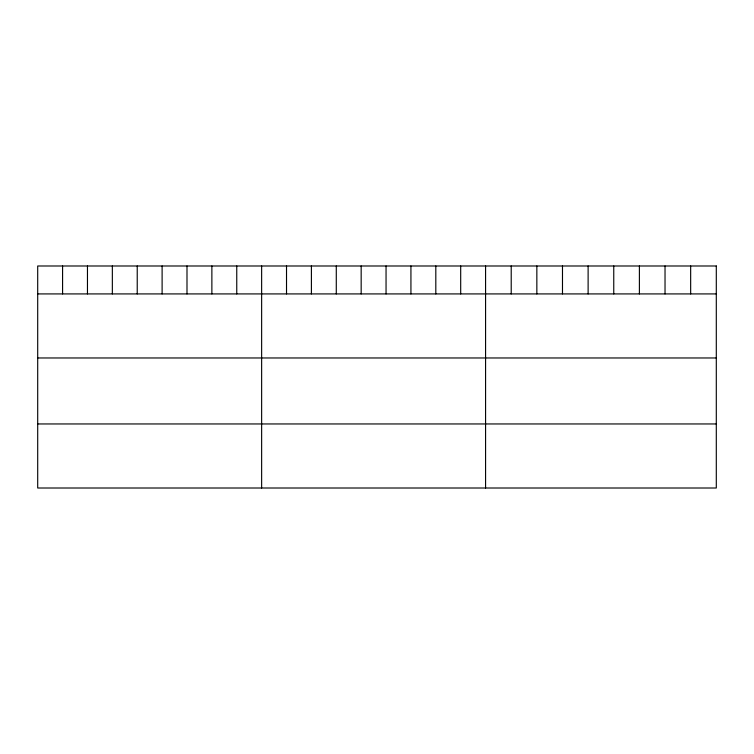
<?xml version="1.0" encoding="UTF-8"?>
<svg xmlns="http://www.w3.org/2000/svg" width="754" height="754" viewBox="0 0 754 754"><rect width="100%" height="100%" fill="white"/><g stroke="black" fill="none" stroke-linecap="round" stroke-linejoin="round"><path stroke-width="1.13" d="M37.7 293.919L716.3 293.919M37.7 357.971L716.3 357.971M37.7 423.955L716.3 423.955M690.664 265.992L690.664 293.919M665.028 265.992L665.028 293.919M639.392 265.992L639.392 293.919M613.756 265.992L613.756 293.919M588.12 265.992L588.12 293.919M562.484 265.992L562.484 293.919M536.848 265.992L536.848 293.919M511.212 265.992L511.212 293.919M485.576 265.992L485.576 488.008M460.694 265.992L460.694 293.919M435.812 265.992L435.812 293.919M410.93 265.992L410.93 293.919M386.048 265.992L386.048 293.919M361.166 265.992L361.166 293.919M336.284 265.992L336.284 293.919M311.402 265.992L311.402 293.919M286.52 265.992L286.52 293.919M261.638 265.992L261.638 488.008M236.756 265.992L236.756 293.919M211.874 265.992L211.874 293.919M186.992 265.992L186.992 293.919M162.11 265.992L162.11 293.919M137.228 265.992L137.228 293.919M112.346 265.992L112.346 293.919M87.464 265.992L87.464 293.919M62.582 265.992L62.582 293.919M716.3 265.992L37.7 265.992L37.7 488.008L716.3 488.008L716.3 265.992"/></g></svg>
